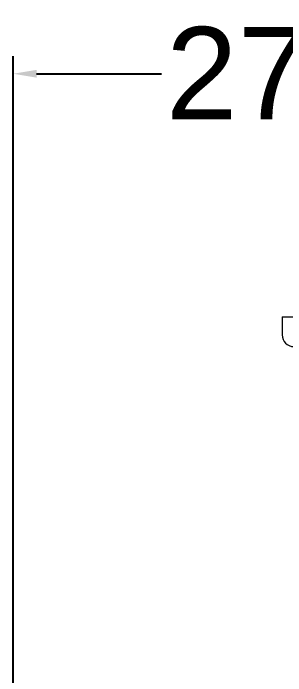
# Model space of a CAD drawing. Header units: millimetres. Extents: x -1229 to 6348, y -522 to 5252.
# Drawn here: x 1165 to 1312.9, y 1635.1 to 1994.3 of the extents above; entities that cross this region are included whole.
import ezdxf

# ---------------------------------------------------------------- set-up
doc = ezdxf.new("R2010")
doc.units = ezdxf.units.MM
doc.header["$LTSCALE"] = 25.4
doc.layers.get('Defpoints').update_dxf_attribs({"lineweight": 5})
doc.layers.add('OBJ', color=7, linetype='Continuous', lineweight=5)
doc.styles.get("Standard").update_dxf_attribs({"font": 'arial.ttf'})
doc.dimstyles.new('STANDARD 2 PLCS$0', dxfattribs={"dimtxt": 25.4, "dimasz": 12.7, "dimexe": 9.525, "dimexo": 15.875, "dimgap": 5.08, "dimtad": 0, "dimzin": 4, "dimdsep": 46, "dimtxsty": 'Standard', "dimcen": 2.286, "dimaunit": 1, "dimadec": 0, "dimazin": 1, "dimtfac": 1, "dimtofl": 0, "dimtmove": 0, "dimatfit": 3, "dimfxl": 25.4, "dimtolj": 1, "dimtzin": 4, "dimarcsym": 0})

# ---------------------------------------------------------------- blocks, each defined once
blk = doc.blocks.new('MC5-Inlet p1')
at = {"layer": 'OBJ', "lineweight": 5}
for q in [(399.7, 374.65), (145.7, 364.91)]:
    blk.add_line((145.7, 374.65), q, dxfattribs=at)
blk.add_arc((152.05, 364.91), 6.35, 180, 268, dxfattribs=at)
blk = doc.blocks.new('*D35')
at = {"color": 0, "lineweight": -2, "transparency": 16777216}
for p, q in [((1165.04, 1495.52), (1165.04, 1971.04)), ((1438, 1862), (1438, 1971.04)), ((1177.74, 1961.52), (1245.42, 1961.52)), ((1425.3, 1961.52), (1366.9, 1961.52))]:
    blk.add_line(p, q, dxfattribs=at)
at = {"color": 0, "transparency": 16777216}
for points in [[(1177.74, 1963.64), (1177.74, 1959.4), (1165.04, 1961.52)], [(1425.3, 1963.64), (1425.3, 1959.4), (1438, 1961.52)]]:
    blk.add_solid(points, dxfattribs=at)
at = {"layer": 'Defpoints', "color": 0, "transparency": 16777216}
for p in [(1438, 1961.52), (1438, 1846.13), (1165.04, 1479.64)]:
    blk.add_point(p, dxfattribs=at)
at = {"color": 0, "lineweight": 5, "transparency": 16777216, "insert": (1306.16, 1961.52), "char_height": 50, "attachment_point": 5}
blk.add_mtext('\\A1;273', dxfattribs=at)

msp = doc.modelspace()

# ---------------------------------------------------------------- block references
at = {"lineweight": 5}
msp.add_blockref('MC5-Inlet p1', (1165.297, 1454.966), dxfattribs=at)

# ---------------------------------------------------------------- dimensions: what is measured, and where the dimension line sits
dim = msp.add_linear_dim(base=(1438.002, 1961.519), p1=(1165.043, 1479.642), p2=(1438.002, 1846.126), dimstyle='STANDARD 2 PLCS$0', override={"dimscale": 1, "dimtxt": 50, "dimdec": 0, "dimpost": '\\X'}, dxfattribs=at)
dim.commit()
dim.dimension.update_dxf_attribs({"geometry": '*D35', "text_midpoint": (1306.161, 1961.519), "dimtype": 160})

doc.saveas('drawing.dxf')
